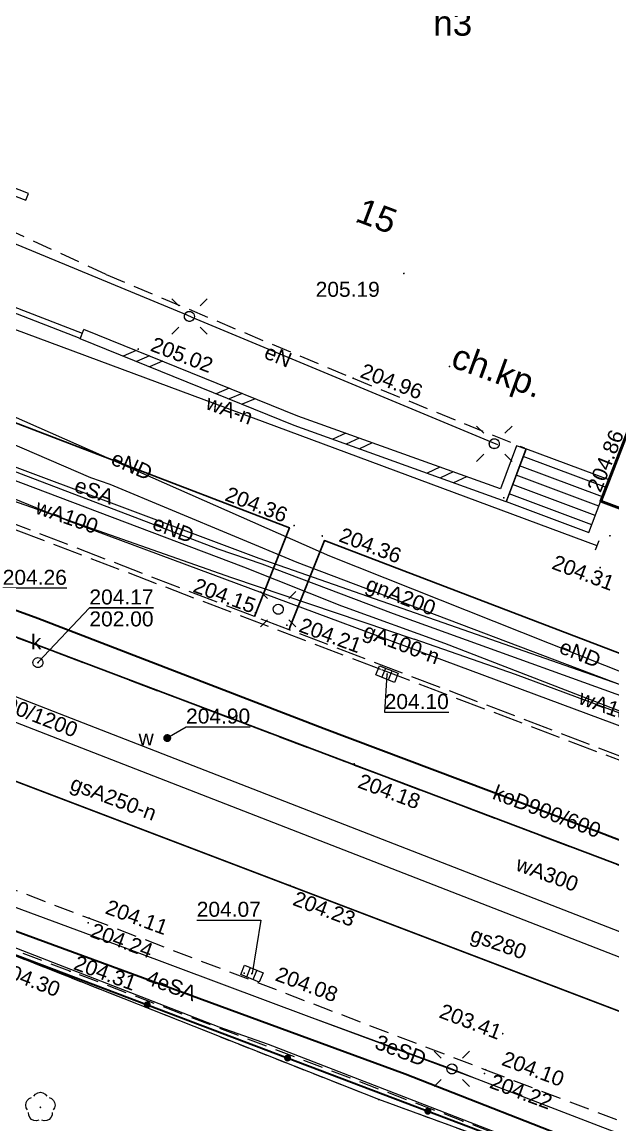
# Model space of a CAD drawing. Extents: x 0 to 7423283, y 0 to 5548300.
# Drawn here: x 7422465.4 to 7422494.9, y 5548194.4 to 5548249.5 of the extents above; entities that cross this region are included whole.
import ezdxf
from ezdxf.enums import TextEntityAlignment as Align

# ---------------------------------------------------------------- set-up
doc = ezdxf.new("R2010")
doc.units = 0
doc.header["$PDSIZE"] = 0.75
for name, pattern in [('PRZER1-1', [2, 1, -1]), ('PRZER2-1', [3, 2, -1]), ('PRZER3-1', [4, 3, -1])]:
    doc.linetypes.add(name, pattern=pattern)
doc.layers.get('0').update_dxf_attribs({"linetype": 'CONTINUOUS', "lineweight": 13})
for name, color, linetype, lineweight in [('BUIB02_02', 7, 'CONTINUOUS', 18), ('GEPADR', 7, 'CONTINUOUS', 18), ('GEPADR_O', 7, 'CONTINUOUS', 18), ('GSLKOC', 7, 'CONTINUOUS', 18), ('GTGETI_O', 7, 'CONTINUOUS', 18), ('KTCR02', 7, 'PRZER2-1', 18), ('KTJZ01', 7, 'PRZER3-1', 18), ('KTKR01', 7, 'CONTINUOUS', 25), ('KTOK05_01', 7, 'CONTINUOUS', 35), ('KTOK06', 7, 'CONTINUOUS', 18), ('RTPW02', 7, 'CONTINUOUS', 13), ('RTPW02_O', 7, 'CONTINUOUS', 13), ('SUSM', 7, 'CONTINUOUS', 18)]:
    doc.layers.add(name, color=color, linetype=linetype, lineweight=lineweight)
for name, color, linetype, lineweight, true_color in [('BUUD02_01', 7, 'CONTINUOUS', 18, 0x0a0909), ('EGBB01', 7, 'CONTINUOUS', 50, 0x0a0909), ('EGBB01_O', 7, 'CONTINUOUS', 50, 0x0a0909), ('EGBD03', 7, 'CONTINUOUS', 18, 0x008000), ('EGBP04', 7, 'CONTINUOUS', 18, 0x008000), ('EGBU01', 7, 'PRZER1-1', 18, 0x008000), ('OBOP02', 7, 'CONTINUOUS', 18, 0x008000), ('SUOP03', 1, 'CONTINUOUS', 35, 0xff0000), ('SUPE03', 1, 'CONTINUOUS', 18, 0xff0000), ('SUPE03_O', 1, 'CONTINUOUS', 18, 0xff0000), ('SUPE04', 1, 'CONTINUOUS', 18, 0xff0000), ('SUPE04_O', 1, 'CONTINUOUS', 18, 0xff0000), ('SUPG03_O', 7, 'CONTINUOUS', 18, 0xbfbf00), ('SUPG04', 7, 'CONTINUOUS', 18, 0xbfbf00), ('SUPG04_O', 7, 'CONTINUOUS', 18, 0xbfbf00), ('SUPG05', 7, 'CONTINUOUS', 18, 0xbfbf00), ('SUPG05_O', 7, 'CONTINUOUS', 18, 0xbfbf00), ('SUPK03', 7, 'CONTINUOUS', 18, 0x803300), ('SUPK03_O', 7, 'CONTINUOUS', 18, 0x803300), ('SUPT01', 7, 'CONTINUOUS', 18, 0xff9100), ('SUPW03', 5, 'CONTINUOUS', 18, 0x0000ff), ('SUPW03_O', 5, 'CONTINUOUS', 18, 0x0000ff), ('SUUS05', 7, 'CONTINUOUS', 18, 0x0a0909), ('SUUS15', 7, 'CONTINUOUS', 18, 0xff9100), ('SUUS15_O', 7, 'CONTINUOUS', 18, 0xff9100), ('SUXX_01', 7, 'CONTINUOUS', 18, 0x0a0909)]:
    doc.layers.add(name, color=color, linetype=linetype, lineweight=lineweight, true_color=true_color)
for name, color, linetype, true_color in [('SUPS01_02', 7, 'CONTINUOUS', 0xd200d2), ('SUPS01_02_O', 7, 'CONTINUOUS', 0xd200d2), ('SUPS01_05', 7, 'CONTINUOUS', 0x803300), ('SUPS01_05_O', 7, 'CONTINUOUS', 0x803300), ('SUPS01_08', 5, 'CONTINUOUS', 0x0000ff), ('SUPS01_08_O', 5, 'CONTINUOUS', 0x0000ff), ('SUUS25', 7, 'CONTINUOUS', 0x0a0909), ('SUUS25_O', 7, 'CONTINUOUS', 0x0a0909)]:
    doc.layers.add(name, color=color, linetype=linetype, true_color=true_color)
doc.styles.add('GEO-INFO', font='Arial')

# ---------------------------------------------------------------- blocks, each defined once
blk = doc.blocks.new('EPPGN')
blk.add_hatch(color=0).paths.add_polyline_path([(-0.09, 0), (-0.085595, -0.027812), (-0.072812, -0.052901), (-0.052901, -0.072812), (-0.027812, -0.085595), (0, -0.09), (0.027812, -0.085595), (0.052901, -0.072812), (0.072812, -0.052901), (0.085595, -0.027812), (0.09, 0), (0.085595, 0.027812), (0.072812, 0.052901), (0.052901, 0.072812), (0.027812, 0.085595), (0, 0.09), (-0.027812, 0.085595), (-0.052901, 0.072812), (-0.072812, 0.052901), (-0.085595, 0.027812)])
blk = doc.blocks.new('SPDLP')
blk.add_hatch(color=0).paths.add_polyline_path([(-0.09, 0), (-0.085595, -0.027812), (-0.072812, -0.052901), (-0.052901, -0.072812), (-0.027812, -0.085595), (0, -0.09), (0.027812, -0.085595), (0.052901, -0.072812), (0.072812, -0.052901), (0.085595, -0.027812), (0.09, 0), (0.085595, 0.027812), (0.072812, 0.052901), (0.052901, 0.072812), (0.027812, 0.085595), (0, 0.09), (-0.027812, 0.085595), (-0.052901, 0.072812), (-0.072812, 0.052901), (-0.085595, 0.027812)])
at = {"color": 0}
for points in [[(-1.292703, 0.137547), (-1.355024, 0.389802), (-1.327532, 0.648184), (-1.213525, 0.881678), (-1.026689, 1.062258), (-0.78945, 1.168249), (-0.530282, 1.186929)], [(-0.268652, 1.271938), (-0.048001, 1.40916), (0.20623, 1.462858), (0.463525, 1.426585), (0.693003, 1.304695), (0.867117, 1.11182), (0.964971, 0.871109)], [(1.126667, 0.648554), (1.325358, 0.481106), (1.454989, 0.255912), (1.5, 0), (1.454989, -0.255912), (1.325358, -0.481106), (1.126667, -0.648554)], [(-0.530282, -1.186929), (-0.78945, -1.168249), (-1.026689, -1.062258), (-1.213525, -0.881678), (-1.327532, -0.648184), (-1.355024, -0.389802), (-1.292703, -0.137547)], [(0.964971, -0.871109), (0.867117, -1.11182), (0.693003, -1.304695), (0.463525, -1.426585), (0.20623, -1.462858), (-0.048001, -1.40916), (-0.268652, -1.271938)]]:
    blk.add_lwpolyline(points, dxfattribs=at)
blk = doc.blocks.new('KOLO')
blk.add_hatch(color=0).paths.add_polyline_path([(0, 0.5), (-0.12941, 0.482963), (-0.25, 0.433013), (-0.353553, 0.353553), (-0.433013, 0.25), (-0.482963, 0.12941), (-0.5, 0), (-0.482963, -0.12941), (-0.433013, -0.25), (-0.353553, -0.353553), (-0.25, -0.433013), (-0.12941, -0.482963), (0, -0.5), (0.12941, -0.482963), (0.25, -0.433013), (0.353553, -0.353553), (0.433013, -0.25), (0.482963, -0.12941), (0.5, 0), (0.482963, 0.12941), (0.433013, 0.25), (0.353553, 0.353553), (0.25, 0.433013), (0.12941, 0.482963)])
blk = doc.blocks.new('SUUS05')
at = {"color": 0}
blk.add_lwpolyline([(0.5, -0.25), (-0.5, -0.25), (-0.5, 0.25), (0.5, 0.25)], close=True, dxfattribs=at)
for points in [[(-0.175, -0.25), (-0.175, 0.25)], [(0.175, -0.25), (0.175, 0.25)]]:
    blk.add_lwpolyline(points, dxfattribs=at)
blk = doc.blocks.new('POINT')
at = {"color": 0}
blk.add_point((0, 0), dxfattribs=at)
blk = doc.blocks.new('OKRAG_PELNY')
at = {"color": 0}
blk.add_lwpolyline([(0.5, 0), (0.482963, -0.12941), (0.433013, -0.25), (0.353553, -0.353553), (0.25, -0.433013), (0.12941, -0.482963), (0, -0.5), (-0.12941, -0.482963), (-0.25, -0.433013), (-0.353553, -0.353553), (-0.433013, -0.25), (-0.482963, -0.12941), (-0.5, 0), (-0.482963, 0.12941), (-0.433013, 0.25), (-0.353553, 0.353553), (-0.25, 0.433013), (-0.12941, 0.482963), (0, 0.5), (0.12941, 0.482963), (0.25, 0.433013), (0.353553, 0.353553), (0.433013, 0.25), (0.482963, 0.12941)], close=True, dxfattribs=at)
blk = doc.blocks.new('SUSM01_01')
at = {"color": 0}
for points in [[(-0.353553, 0.353553), (-0.212132, 0.212132)], [(0.353553, 0.353553), (0.212132, 0.212132)], [(-0.353553, -0.353553), (-0.212132, -0.212132)], [(0.353553, -0.353553), (0.212132, -0.212132)]]:
    blk.add_lwpolyline(points, dxfattribs=at)
blk.add_lwpolyline([(0.1, 0), (0.093969, -0.034202), (0.076604, -0.064279), (0.05, -0.086603), (0.025882, -0.096593), (0, -0.1), (-0.025882, -0.096593), (-0.05, -0.086603), (-0.073305, -0.068017), (-0.090097, -0.043388), (-0.098883, -0.014904), (-0.098883, 0.014904), (-0.090097, 0.043388), (-0.073305, 0.068017), (-0.05, 0.086603), (-0.022252, 0.097493), (0.007473, 0.09972), (0.036534, 0.093087), (0.062349, 0.078183), (0.082624, 0.056332), (0.095557, 0.029476)], close=True, dxfattribs=at)
blk = doc.blocks.new('PION_C')
at = {"color": 0}
blk.add_lwpolyline([(0, 0.5), (0, -0.5)], dxfattribs=at)
blk = doc.blocks.new('BUUD02_01')
at = {"color": 0}
for points in [[(-1.91, -0.5), (-0.91, 0.5)], [(-0.5, -0.5), (0.5, 0.5)], [(0.91, -0.5), (1.91, 0.5)]]:
    blk.add_lwpolyline(points, dxfattribs=at)

msp = doc.modelspace()

# ---------------------------------------------------------------- linework, layer by layer
at = {"layer": 'BUIB02_02', "color": 7, "linetype": 'Continuous', "lineweight": 18, "elevation": 10.18}
for points in [[(7422460.09, 5548242.69), (7422465.55, 5548240.63), (7422465.67, 5548240.97), (7422462.86, 5548242.06), (7422460.2, 5548242.99)], [(7422468.36, 5548233.98), (7422468.26, 5548233.71), (7422459.23, 5548237.21), (7422458.7, 5548239.05), (7422459.54, 5548241.27), (7422459.81, 5548241.16), (7422459.01, 5548239.04), (7422459.47, 5548237.42)]]:
    msp.add_lwpolyline(points, close=True, dxfattribs=at)
at = {"layer": 'BUUD02_01', "color": 18, "linetype": 'Continuous', "lineweight": 18, "true_color": 0x0a0909, "elevation": 10.22}
for points in [[(7422490.076, 5548228.358), (7422489.263, 5548226.199), (7422479.139, 5548229.844), (7422468.444, 5548234.172)], [(7422490.544, 5548228.182), (7422489.557, 5548225.561), (7422478.961, 5548229.376), (7422468.256, 5548233.708)]]:
    msp.add_lwpolyline(points, dxfattribs=at)
at = {"layer": 'EGBB01', "color": 18, "linetype": 'Continuous', "lineweight": 50, "true_color": 0x0a0909, "elevation": 10.26}
msp.add_lwpolyline([(7422497.24, 5548233.2), (7422494.28, 5548225.59), (7422496.33, 5548224.82)], dxfattribs=at)
at = {"layer": 'EGBD03', "color": 96, "linetype": 'Continuous', "lineweight": 18, "true_color": 0x008000, "elevation": 10.3}
msp.add_lwpolyline([(7422625.3, 5547895.12), (7422601.46, 5548151.54), (7422591.42, 5548155.3), (7422589.92, 5548155.86), (7422587.57, 5548156.75), (7422583.47, 5548158.28), (7422573.31, 5548162.23), (7422572.77, 5548162.45), (7422556.89, 5548168.32), (7422545.47, 5548172.54), (7422514.79, 5548184.14), (7422483.18, 5548195.69), (7422455.56, 5548206.6), (7422441.65, 5548211.92), (7422434.9, 5548214.47), (7422406.59, 5548225.32)], dxfattribs=at)
at = {"layer": 'EGBU01', "color": 7, "linetype": 'Continuous', "lineweight": 18, "elevation": 10.17}
msp.add_lwpolyline([(7422625.3, 5547895.12), (7422601.46, 5548151.54), (7422591.42, 5548155.3), (7422589.92, 5548155.86), (7422587.57, 5548156.75), (7422583.47, 5548158.28), (7422573.31, 5548162.23), (7422572.77, 5548162.45), (7422556.89, 5548168.32), (7422545.47, 5548172.54), (7422514.79, 5548184.14), (7422483.18, 5548195.69), (7422455.56, 5548206.6), (7422441.65, 5548211.92), (7422434.9, 5548214.47), (7422406.59, 5548225.32)], dxfattribs=at)
at = {"layer": 'EGBU01', "color": 96, "linetype": 'PRZER1-1', "lineweight": 18, "ltscale": 0.5, "true_color": 0x008000, "elevation": 10.18}
msp.add_lwpolyline([(7422625.3, 5547895.12), (7422601.46, 5548151.54), (7422591.42, 5548155.3), (7422589.92, 5548155.86), (7422587.57, 5548156.75), (7422583.47, 5548158.28), (7422573.31, 5548162.23), (7422572.77, 5548162.45), (7422556.89, 5548168.32), (7422545.47, 5548172.54), (7422514.79, 5548184.14), (7422483.18, 5548195.69), (7422455.56, 5548206.6), (7422441.65, 5548211.92), (7422434.9, 5548214.47), (7422406.59, 5548225.32)], dxfattribs=at)
at = {"layer": 'GSLKOC', "color": 7, "linetype": 'PRZER2-1', "lineweight": 18, "ltscale": 0.5, "elevation": 10.18}
for points in [[(7422469.56, 5548236.92), (7422462.19, 5548240.29)], [(7422469.56, 5548236.92), (7422481.9, 5548231.73), (7422490.46, 5548228.25)]]:
    msp.add_lwpolyline(points, dxfattribs=at)
at = {"layer": 'KTCR02', "color": 7, "linetype": 'PRZER2-1', "lineweight": 18, "ltscale": 0.5, "elevation": 10.18}
for points in [[(7422360.64, 5548242.75), (7422360.73, 5548243), (7422363.11, 5548244.63), (7422363.18, 5548244.79), (7422391.68, 5548234), (7422412.76, 5548225.96), (7422436.61, 5548216.94), (7422447.83, 5548212.7), (7422451.56, 5548211.28), (7422468.71, 5548204.75), (7422488.52, 5548197.18), (7422509.41, 5548189.24), (7422532.98, 5548180.28), (7422560.57, 5548169.81), (7422584.15, 5548160.89), (7422593.58, 5548157.34), (7422597.33, 5548155.95), (7422605, 5548153.2), (7422612.24, 5548150.87), (7422619.7, 5548148.76)], [(7422601.45, 5548151.59), (7422583.54, 5548158.22), (7422583.52, 5548158.47), (7422582.85, 5548158.71), (7422582.455, 5548157.546), (7422582.42, 5548157.56), (7422581.8, 5548157.81), (7422579.71, 5548158.63), (7422578.9, 5548158.92), (7422576.68, 5548159.77), (7422576.04, 5548160.02), (7422573.79, 5548160.81), (7422573.21, 5548161.04), (7422573.123, 5548161.074), (7422573.61, 5548162.23), (7422572.95, 5548162.48), (7422572.88, 5548162.29), (7422559.48, 5548167.33), (7422531.89, 5548177.79), (7422508.44, 5548186.58), (7422487.38, 5548194.61), (7422467.75, 5548202.1), (7422441.55, 5548212.08), (7422441.09, 5548211.61)]]:
    msp.add_lwpolyline(points, dxfattribs=at)
at = {"layer": 'KTJZ01', "color": 7, "linetype": 'PRZER3-1', "lineweight": 18, "ltscale": 0.5, "elevation": 10.18}
msp.add_lwpolyline([(7422569.8, 5548184.56), (7422533.48, 5548198.33), (7422506.8, 5548208.44), (7422478.708, 5548219.157), (7422476.97, 5548219.82), (7422459.4, 5548226.59), (7422451.57, 5548229.56), (7422450.57, 5548230.18), (7422449.36, 5548231.51), (7422448.74, 5548232.78), (7422448.52, 5548234.32), (7422448.9, 5548236.21), (7422448.68, 5548236.23), (7422448.36, 5548234.88), (7422448.45, 5548233.28), (7422448.74, 5548232.2), (7422449.55, 5548230.91), (7422450.17, 5548230.25), (7422451.52, 5548229.34), (7422453.84, 5548228.49), (7422457.58, 5548227.02), (7422483.32, 5548217.17), (7422530.04, 5548199.41), (7422576.28, 5548181.84)], dxfattribs=at)
msp.add_lwpolyline([(7422453.41, 5548216.01), (7422449.66, 5548217.42), (7422448.15, 5548218.01), (7422447.03, 5548218.99), (7422446.48, 5548220.48), (7422446.68, 5548221.99), (7422447.41, 5548223.17), (7422449.1, 5548224.06), (7422450.59, 5548224.24), (7422452.04, 5548223.71), (7422455.76, 5548222.3), (7422526.51, 5548195.57), (7422573.72, 5548177.66), (7422574.46, 5548177.27), (7422574.76, 5548177.04), (7422575.38, 5548176.26), (7422575.7, 5548175.48), (7422575.93, 5548174.64), (7422575.82, 5548172.87), (7422574.87, 5548171.61), (7422573.39, 5548171.13), (7422571.54, 5548171.21), (7422525.16, 5548188.7)], close=True, dxfattribs=at)
at = {"layer": 'KTKR01', "color": 7, "linetype": 'Continuous', "lineweight": 25, "elevation": 10.18}
for points in [[(7422476.97, 5548219.82), (7422478.72, 5548224.26), (7422461.14, 5548230.98), (7422459.4, 5548226.59)], [(7422478.708, 5548219.157), (7422478.76, 5548219.32), (7422480.47, 5548223.62), (7422505.88, 5548213.92), (7422506.78, 5548208.65), (7422506.8, 5548208.44)]]:
    msp.add_lwpolyline(points, dxfattribs=at)
msp.add_lwpolyline([(7422453.41, 5548216.01), (7422449.66, 5548217.42), (7422448.15, 5548218.01), (7422447.03, 5548218.99), (7422446.48, 5548220.48), (7422446.68, 5548221.99), (7422447.41, 5548223.17), (7422449.1, 5548224.06), (7422450.59, 5548224.24), (7422452.04, 5548223.71), (7422455.76, 5548222.3), (7422526.51, 5548195.57), (7422573.72, 5548177.66), (7422574.46, 5548177.27), (7422574.76, 5548177.04), (7422575.38, 5548176.26), (7422575.7, 5548175.48), (7422575.93, 5548174.64), (7422575.82, 5548172.87), (7422574.87, 5548171.61), (7422573.39, 5548171.13), (7422571.54, 5548171.21), (7422525.16, 5548188.7)], close=True, dxfattribs=at)
at = {"layer": 'KTOK05_01', "color": 7, "linetype": 'Continuous', "lineweight": 35, "elevation": 10.18}
msp.add_lwpolyline([(7422444.87, 5548210.55), (7422568.49, 5548163.72)], dxfattribs=at)
at = {"layer": 'KTOK06', "color": 7, "linetype": 'Continuous', "lineweight": 18, "elevation": 10.18}
msp.add_lwpolyline([(7422489.56, 5548225.57), (7422493.69, 5548224.03), (7422494.28, 5548225.6), (7422494.693, 5548226.653), (7422490.54, 5548228.2)], close=True, dxfattribs=at)
at = {"layer": 'KTOK06', "color": 7, "linetype": 'Continuous', "lineweight": 18, "elevation": 10.18, "flags": 128}
for points in [[(7422494.546, 5548226.277), (7422490.399, 5548227.822)], [(7422494.363, 5548225.811), (7422490.225, 5548227.354)], [(7422494.184, 5548225.345), (7422490.05, 5548226.885)], [(7422493.832, 5548224.408), (7422489.701, 5548225.948)], [(7422494.008, 5548224.877), (7422489.875, 5548226.416)]]:
    msp.add_lwpolyline(points, dxfattribs=at)
at = {"layer": 'SUOP03', "color": 36, "linetype": 'Continuous', "lineweight": 35, "true_color": 0x803300, "elevation": 10.18}
msp.add_lwpolyline([(7422607.54, 5548162.455), (7422573.85, 5548176.58), (7422534.15, 5548193.56), (7422527.1, 5548196.32), (7422494.22, 5548209.03), (7422480.46, 5548214.21), (7422466.14, 5548219.73), (7422454.4, 5548224.01), (7422446.85, 5548226.98)], dxfattribs=at)
at = {"layer": 'SUOP03', "color": 1, "linetype": 'Continuous', "lineweight": 35, "true_color": 0xff0000, "elevation": 10.18}
msp.add_lwpolyline([(7422576.98, 5548161.28), (7422575.4, 5548162.13), (7422550.05, 5548171.82), (7422544.45, 5548173.83), (7422528.37, 5548180.02), (7422513.34, 5548185.67), (7422484.5, 5548196.96), (7422456.224, 5548207.31)], dxfattribs=at)
at = {"layer": 'SUPE03', "color": 1, "linetype": 'Continuous', "lineweight": 18, "true_color": 0xff0000, "elevation": 10.18}
for points in [[(7422435.81, 5548246.41), (7422425.48, 5548220.09), (7422425.49, 5548219.8), (7422433.25, 5548217.07), (7422435.57, 5548216.39), (7422448.5, 5548211.52), (7422460.7, 5548206.83), (7422462.11, 5548206.37), (7422470.83, 5548203.15), (7422479.69, 5548199.83), (7422488.08, 5548196.72), (7422494.36, 5548194.3), (7422507.21, 5548189.44), (7422514.55, 5548186.51), (7422522.05, 5548183.7), (7422528.26, 5548181.29), (7422532.97, 5548179.49), (7422543.86, 5548175.5), (7422547.99, 5548174.02)], [(7422624.46, 5548169.25), (7422624, 5548169.58), (7422616.56, 5548171.61), (7422606.77, 5548174.71), (7422585.18, 5548183.16), (7422557.07, 5548193), (7422532.65, 5548202.39), (7422523.19, 5548205.79), (7422504.75, 5548213.09), (7422477.2, 5548222.73), (7422450.74, 5548232.63), (7422448.04, 5548233.82), (7422444.71, 5548235.15), (7422439.34, 5548237.09), (7422438.77, 5548237.36)], [(7422429.96, 5548216.63), (7422458.55, 5548205.79), (7422475.19, 5548199.32), (7422477.65, 5548198.46), (7422493.77, 5548192.23), (7422494.02, 5548192.2), (7422560.14, 5548166.9), (7422575.2, 5548161.21)]]:
    msp.add_lwpolyline(points, dxfattribs=at)
at = {"layer": 'SUPE04', "color": 1, "linetype": 'Continuous', "lineweight": 18, "true_color": 0xff0000, "elevation": 10.18}
for points in [[(7422489.13, 5548228.4), (7422488.85, 5548228.52), (7422473.86, 5548234.76), (7422473.6, 5548234.88), (7422460.6, 5548240.27), (7422460.31, 5548240.34), (7422459.35, 5548241.06), (7422460.51, 5548245)], [(7422451.56, 5548232.16), (7422452.47, 5548232.29), (7422454.05, 5548232.98), (7422454.78, 5548234.3), (7422480.72, 5548222.85), (7422504.06, 5548213.58), (7422506.02, 5548212.64), (7422506.51, 5548212.26), (7422508.08, 5548209.61), (7422537.62, 5548198.24), (7422566.22, 5548186.88)], [(7422451.56, 5548232.16), (7422453.84, 5548231.32), (7422475.14, 5548223.2), (7422477.34, 5548222.45), (7422483.9, 5548219.98), (7422498.69, 5548214.65), (7422512.44, 5548209.54), (7422513.82, 5548208.96)], [(7422424.52, 5548220.64), (7422435.57, 5548216.39), (7422448.5, 5548211.52), (7422456.63, 5548208.39), (7422456.81, 5548208.21), (7422457.66, 5548208), (7422462.11, 5548206.37), (7422470.83, 5548203.15), (7422479.69, 5548199.83), (7422486.84, 5548197.22), (7422488.08, 5548196.72), (7422494.36, 5548194.3), (7422507.21, 5548189.44), (7422514.55, 5548186.51), (7422516.69, 5548185.74), (7422516.98, 5548185.72), (7422517.45, 5548185.43), (7422522.05, 5548183.7), (7422528.26, 5548181.29), (7422532.97, 5548179.49), (7422543.86, 5548175.5), (7422545.1, 5548175.11)]]:
    msp.add_lwpolyline(points, dxfattribs=at)
at = {"layer": 'SUPG04', "color": 52, "linetype": 'Continuous', "lineweight": 18, "true_color": 0xbfbf00, "elevation": 10.18}
msp.add_lwpolyline([(7422423.81, 5548249.74), (7422430.88, 5548247.15), (7422434.4, 5548245.84), (7422437.11, 5548240.99), (7422437.39, 5548240.69), (7422438.62, 5548238.25), (7422455.64, 5548232.44), (7422468.78, 5548226.77), (7422469.75, 5548226.44), (7422479.09, 5548222.54), (7422498.36, 5548215.24), (7422501.61, 5548214.07), (7422502.51, 5548213.18), (7422513.7, 5548208.74), (7422523.67, 5548205.22), (7422532.1, 5548201.54), (7422536.83, 5548199.57), (7422562.12, 5548189.9), (7422564.31, 5548189.28), (7422572.13, 5548186.71), (7422586.57, 5548181.53), (7422597.63, 5548177.35), (7422602.18, 5548175.64)], dxfattribs=at)
at = {"layer": 'SUPG05', "color": 52, "linetype": 'Continuous', "lineweight": 18, "true_color": 0xbfbf00, "elevation": 10.18}
msp.add_lwpolyline([(7422441.74, 5548234.81), (7422442.81, 5548234.52), (7422460.84, 5548227.39), (7422467.68, 5548224.6), (7422495.55, 5548214.25), (7422503, 5548211.56), (7422530.92, 5548200.85), (7422536.09, 5548198.89), (7422537.19, 5548198.39), (7422547.15, 5548194.51), (7422564.55, 5548188.18), (7422583.52, 5548181.44), (7422586.07, 5548180.39), (7422588.23, 5548179.56), (7422597.27, 5548176.49)], dxfattribs=at)
at = {"layer": 'SUPK03', "color": 36, "linetype": 'Continuous', "lineweight": 18, "true_color": 0x803300, "elevation": 10.18}
for points in [[(7422445.537, 5548223.399), (7422512.24, 5548197.468), (7422516.193, 5548195.887), (7422518.122, 5548195.117), (7422588.834, 5548166.891), (7422595.186, 5548164.572), (7422602.138, 5548082.491), (7422604.108, 5548059.731), (7422607.728, 5548017.19), (7422608.898, 5548002.751), (7422612.848, 5547959.181), (7422616.528, 5547912.716), (7422619.298, 5547876.146), (7422620.078, 5547866.362), (7422621.476, 5547851.269), (7422625.495, 5547821.997), (7422634.838, 5547745.483), (7422638.578, 5547679.164), (7422639.807, 5547669.243), (7422640.508, 5547661.182)], [(7422445.103, 5548222.281), (7422511.8, 5548196.352), (7422515.747, 5548194.773), (7422517.678, 5548194.003), (7422588.406, 5548165.769), (7422594.054, 5548163.708), (7422600.942, 5548082.389), (7422602.912, 5548059.629), (7422606.532, 5548017.09), (7422607.702, 5548002.649), (7422611.652, 5547959.079), (7422615.332, 5547912.624), (7422618.102, 5547876.054), (7422618.882, 5547866.258), (7422620.284, 5547851.131), (7422624.305, 5547821.843), (7422633.642, 5547745.377), (7422637.382, 5547679.056), (7422638.613, 5547669.117), (7422639.312, 5547661.078)]]:
    msp.add_lwpolyline(points, dxfattribs=at)
at = {"layer": 'SUPS01_05_O', "color": 36, "linetype": 'Continuous', "lineweight": 9, "true_color": 0x803300, "elevation": 10.8, "flags": 128}
for points in [[(7422471.926, 5548220.253), (7422468.722, 5548220.253), (7422466.15, 5548217.52)], [(7422468.722, 5548220.253), (7422471.926, 5548220.253)], [(7422486.683, 5548215.03), (7422483.48, 5548215.03), (7422483.597, 5548216.932)], [(7422474.086, 5548204.647), (7422477.29, 5548204.647), (7422476.853, 5548201.983)]]:
    msp.add_lwpolyline(points, dxfattribs=at)
at = {"layer": 'SUPS01_08_O', "color": 5, "linetype": 'Continuous', "lineweight": 9, "true_color": 0x0000ff, "elevation": 10.8, "flags": 128}
for points in [[(7422467.593, 5548221.236), (7422464.389, 5548221.236), (7422464.07, 5548218.24)], [(7422476.756, 5548214.303), (7422473.553, 5548214.303), (7422472.61, 5548213.75)]]:
    msp.add_lwpolyline(points, dxfattribs=at)
at = {"layer": 'SUPT01', "color": 30, "linetype": 'Continuous', "lineweight": 18, "true_color": 0xff9100, "elevation": 10.18}
msp.add_lwpolyline([(7422450.29, 5548232.29), (7422452.9, 5548231.43), (7422461.83, 5548227.91), (7422463.27, 5548227.27), (7422476.43, 5548222.31), (7422481.32, 5548220.36), (7422486.47, 5548218.49), (7422511.85, 5548208.68), (7422512.46, 5548208.31)], dxfattribs=at)
at = {"layer": 'SUPW03', "color": 5, "linetype": 'Continuous', "lineweight": 18, "true_color": 0x0000ff, "elevation": 10.18}
for points in [[(7422460.33, 5548250.64), (7422459.94, 5548250.43), (7422459.53, 5548249.39), (7422459.53, 5548248.66), (7422459.11, 5548247.22), (7422458.78, 5548246.55), (7422455.98, 5548238.92), (7422456.1, 5548238.68), (7422458.91, 5548236.44), (7422459.81, 5548236.17), (7422464.98, 5548234.18), (7422494.09, 5548223.38)], [(7422408.61, 5548246.77), (7422409.07, 5548247.02), (7422416.47, 5548244.17), (7422418.01, 5548243.5), (7422423.04, 5548241.64), (7422437.08, 5548236.04), (7422441.68, 5548234.33), (7422452.73, 5548229.88), (7422475.82, 5548221.78), (7422484.96, 5548218.69)], [(7422576.97, 5548180.59), (7422575.48, 5548181.19), (7422575.11, 5548181.25), (7422573.54, 5548181.93), (7422573.27, 5548182.38), (7422571.38, 5548184.63), (7422569.31, 5548186.84), (7422563.13, 5548189.22), (7422558.11, 5548191.05), (7422541.35, 5548197.48), (7422536.36, 5548199.56), (7422531.36, 5548201.53), (7422511.62, 5548209.28), (7422508.66, 5548210.14), (7422504.67, 5548211.49), (7422490.02, 5548216.92), (7422484.96, 5548218.69)]]:
    msp.add_lwpolyline(points, dxfattribs=at)

# ---------------------------------------------------------------- block references
at = {"layer": 'BUUD02_01', "color": 18, "lineweight": 18, "true_color": 0x0a0909, "xscale": 0.5, "yscale": 0.5}
for name, p, rotation in [('PION_C', (7422468.35, 5548233.94, 10.22), 157.9681550624514), ('BUUD02_01', (7422471.394, 5548232.708, 10.22), 157.9681550624514), ('BUUD02_01', (7422476.029, 5548230.833, 10.22), 157.9681550624514), ('BUUD02_01', (7422481.878, 5548228.592, 10.22), 160.1991652824771), ('PION_C', (7422490.31, 5548228.27, 10.22), 249.3651797068983), ('BUUD02_01', (7422486.582, 5548226.898, 10.22), 160.1991652824771)]:
    msp.add_blockref(name, p, dxfattribs=dict(at, rotation=rotation))
at = {"layer": 'EGBP04', "color": 96, "lineweight": 18, "true_color": 0x008000, "xscale": 0.5, "yscale": 0.5, "rotation": 90}
for p in [(7422489.43, 5548225.76, 10.32), (7422494.74, 5548223.86, 10.32), (7422494.25, 5548222.27, 10.32), (7422483.18, 5548195.69, 10.32)]:
    msp.add_blockref('EPPGN', p, dxfattribs=at)
at = {"layer": 'GEPADR', "color": 7, "lineweight": 18, "rotation": 90}
msp.add_blockref('POINT', (7422482.106, 5548239.55, 10.28), dxfattribs=at)
at = {"layer": 'GSLKOC', "color": 7, "lineweight": 18, "xscale": 0.5, "yscale": 0.5, "rotation": 90}
msp.add_blockref('POINT', (7422486.72, 5548232.32, 10.18), dxfattribs=at)
at = {"layer": 'KTOK05_01', "color": 7, "lineweight": 35, "xscale": 0.35, "yscale": 0.35, "rotation": 90}
for p in [(7422471.612, 5548200.42, 10.18), (7422478.626, 5548197.763, 10.18), (7422485.639, 5548195.106, 10.18)]:
    msp.add_blockref('KOLO', p, dxfattribs=at)
at = {"layer": 'OBOP02', "color": 96, "lineweight": 18, "true_color": 0x008000, "xscale": 0.5, "yscale": 0.5, "rotation": 90}
msp.add_blockref('SPDLP', (7422466.27, 5548195.3, 10.12), dxfattribs=at)
at = {"layer": 'RTPW02', "color": 7, "lineweight": 13, "xscale": 0.09, "yscale": 0.09, "rotation": 90}
for p in [(7422484.44, 5548236.97, 10.2), (7422471.16, 5548233.19, 10.2), (7422481.9, 5548231.73, 10.2), (7422494.28, 5548225.6, 10.2), (7422478.95, 5548224.37, 10.2), (7422480.36, 5548223.85, 10.2), (7422477.02, 5548220.01, 10.2), (7422478.59, 5548219.39, 10.2), (7422481.95, 5548212.46, 10.2), (7422478.76, 5548206.38, 10.2), (7422468.66, 5548204.52, 10.2), (7422468.71, 5548204.75, 10.2), (7422467.75, 5548202.1, 10.2), (7422476.46, 5548202, 10.2), (7422488.47, 5548196.99, 10.2), (7422488.52, 5548197.18, 10.2), (7422487.38, 5548194.61, 10.2)]:
    msp.add_blockref('KOLO', p, dxfattribs=at)
at = {"layer": 'SUPS01_02', "color": 212, "lineweight": 5, "true_color": 0xd200d2, "xscale": 0.09, "yscale": 0.09, "rotation": 90}
msp.add_blockref('KOLO', (7422489.38, 5548198.98, 10.24), dxfattribs=at)
at = {"layer": 'SUPS01_05', "color": 36, "lineweight": 5, "true_color": 0x803300, "xscale": 0.09, "yscale": 0.09, "rotation": 90}
for p in [(7422466.15, 5548217.52, 10.24), (7422483.6, 5548216.95, 10.24), (7422476.84, 5548201.98, 10.24)]:
    msp.add_blockref('KOLO', p, dxfattribs=at)
at = {"layer": 'SUPS01_08', "color": 5, "lineweight": 5, "true_color": 0x0000ff, "xscale": 0.09, "yscale": 0.09, "rotation": 90}
msp.add_blockref('KOLO', (7422472.61, 5548213.75, 10.24), dxfattribs=at)
at = {"layer": 'SUSM', "color": 7, "lineweight": 18, "rotation": 90}
for name, p, xscale, yscale in [('SUSM01_01', (7422473.72, 5548234.82, 10.24), 2.5, 2.5), ('OKRAG_PELNY', (7422473.72, 5548234.82, 10.24), 0.5, 0.5), ('SUSM01_01', (7422488.96, 5548228.46, 10.24), 2.5, 2.5), ('OKRAG_PELNY', (7422488.96, 5548228.46, 10.24), 0.5, 0.5), ('SUSM01_01', (7422478.16, 5548220.19, 10.24), 2.5, 2.5), ('OKRAG_PELNY', (7422478.16, 5548220.19, 10.24), 0.5, 0.5), ('SUSM01_01', (7422486.84, 5548197.22, 10.24), 2.5, 2.5), ('OKRAG_PELNY', (7422486.84, 5548197.22, 10.24), 0.5, 0.5)]:
    msp.add_blockref(name, p, dxfattribs=dict(at, xscale=xscale, yscale=yscale))
at = {"layer": 'SUUS05', "color": 18, "lineweight": 18, "true_color": 0x0a0909}
for p, rotation in [((7422483.6, 5548216.95, 10.24), 338.3046697658868), ((7422476.84, 5548201.98, 10.24), 337.5570372593373)]:
    msp.add_blockref('SUUS05', p, dxfattribs=dict(at, rotation=rotation))
at = {"layer": 'SUUS15', "color": 36, "lineweight": 18, "true_color": 0x803300, "xscale": 0.5, "yscale": 0.5, "rotation": 90}
msp.add_blockref('OKRAG_PELNY', (7422466.15, 5548217.52, 10.24), dxfattribs=at)
at = {"layer": 'SUUS25', "color": 18, "lineweight": 5, "true_color": 0x0a0909, "xscale": 0.4, "yscale": 0.4, "rotation": 337.5570372593373}
msp.add_blockref('KOLO', (7422472.61, 5548213.75, 10.24), dxfattribs=at)
at = {"layer": 'SUXX_01', "color": 18, "lineweight": 18, "true_color": 0x0a0909, "xscale": 0.5, "yscale": 0.5, "rotation": 339.5774618573404}
msp.add_blockref('PION_C', (7422494.09, 5548223.38, 10.24), dxfattribs=at)

# ---------------------------------------------------------------- texts
at = {"layer": 'EGBB01_O', "color": 18, "linetype": 'Continuous', "lineweight": 0, "true_color": 0x0a0909, "style": 'GEO-INFO'}
msp.add_text('h3', height=1.25, dxfattribs=at).set_placement((7422485.91, 5548250.1, 10.8), align=Align.TOP_LEFT)
at = {"layer": 'GEPADR_O', "color": 7, "linetype": 'Continuous', "lineweight": 0, "style": 'GEO-INFO'}
msp.add_text('15', height=1.25, rotation=339.2388, dxfattribs=at).set_placement((7422482.87, 5548239.26, 10.8), align=Align.CENTER)
at = {"layer": 'GTGETI_O', "color": 7, "linetype": 'Continuous', "lineweight": 0, "style": 'GEO-INFO'}
msp.add_text('ch.kp.', height=1.25, rotation=339.941, dxfattribs=at).set_placement((7422486.72, 5548232.32, 10.8))
at = {"layer": 'RTPW02_O', "color": 7, "linetype": 'Continuous', "lineweight": 0, "style": 'GEO-INFO'}
for s, rotation, p in [('205.19', 359.9998, (7422480.03, 5548235.8, 10.8)), ('205.02', 339.1581, (7422471.72, 5548233.12, 10.8)), ('204.96', 339.083, (7422482.2, 5548231.8, 10.8)), ('204.86', 68.3475, (7422494.27, 5548225.98, 10.8)), ('204.36', 339.2432, (7422475.443, 5548225.642, 10.8)), ('204.36', 339.2432, (7422481.137, 5548223.598, 10.8)), ('204.31', 339.2281, (7422491.779, 5548222.231, 10.8)), ('204.15', 339.8174, (7422473.848, 5548221.074, 10.8)), ('204.21', 339.8174, (7422479.14, 5548219.086, 10.8)), ('204.18', 339.6044, (7422482.078, 5548211.297, 10.8)), ('204.23', 339.6044, (7422478.83, 5548205.426, 10.8)), ('204.11', 339.82, (7422469.46, 5548205, 10.8)), ('204.24', 339.82, (7422468.711, 5548203.836, 10.8)), ('204.31', 339.82, (7422467.878, 5548202.215, 10.8)), ('204.30', 339.0948, (7422464.08, 5548201.94, 10.8)), ('204.08', 339.6044, (7422477.955, 5548201.653, 10.8)), ('204.10', 339.5868, (7422489.27, 5548197.43, 10.8)), ('204.22', 339.5868, (7422488.671, 5548196.29, 10.8))]:
    msp.add_text(s, height=0.75, rotation=rotation, dxfattribs=at).set_placement(p)
at = {"layer": 'SUPE03_O', "color": 1, "linetype": 'Continuous', "lineweight": 0, "true_color": 0xff0000, "style": 'GEO-INFO'}
for s, rotation, p in [('eSA', 339.8739, (7422467.906, 5548226.085, 10.8)), ('4eSA', 339.9327, (7422471.487, 5548201.475, 10.8)), ('3eSD', 339.3622, (7422482.927, 5548198.256, 10.8))]:
    msp.add_text(s, height=0.75, rotation=rotation, dxfattribs=at).set_placement(p)
at = {"layer": 'SUPE04_O', "color": 1, "linetype": 'Continuous', "lineweight": 0, "true_color": 0xff0000, "style": 'GEO-INFO'}
for s, rotation, p in [('eN', 337.3989, (7422477.393, 5548232.76, 10.8)), ('eND', 336.1679, (7422469.737, 5548227.456, 10.8)), ('eND', 339.632, (7422471.807, 5548224.208, 10.8)), ('eND', 338.1984, (7422492.144, 5548218.024, 10.8))]:
    msp.add_text(s, height=0.75, rotation=rotation, dxfattribs=at).set_placement(p)
at = {"layer": 'SUPG03_O', "color": 18, "linetype": 'Continuous', "lineweight": 0, "true_color": 0x0a0909, "style": 'GEO-INFO'}
for s, rotation, p in [('gsA250-n', 339.2582, (7422467.701, 5548211.193, 10.8)), ('gs280', 340.4815, (7422487.703, 5548203.629, 10.8))]:
    msp.add_text(s, height=0.75, rotation=rotation, dxfattribs=at).set_placement(p)
at = {"layer": 'SUPG04_O', "color": 18, "linetype": 'Continuous', "lineweight": 0, "true_color": 0x0a0909, "style": 'GEO-INFO'}
msp.add_text('gnA200', height=0.75, rotation=338.8481, dxfattribs=at).set_placement((7422482.472, 5548221.153, 10.8))
at = {"layer": 'SUPG05_O', "color": 18, "linetype": 'Continuous', "lineweight": 0, "true_color": 0x0a0909, "style": 'GEO-INFO'}
msp.add_text('gA100-n', height=0.75, rotation=339.3001, dxfattribs=at).set_placement((7422482.343, 5548218.818, 10.8))
at = {"layer": 'SUPK03_O', "color": 36, "linetype": 'Continuous', "lineweight": 0, "true_color": 0x803300, "style": 'GEO-INFO'}
for s, rotation, p in [('koA1800/1200', 338.6044, (7422461.656, 5548216.23, 10.8)), ('koD900/600', 339.361, (7422488.816, 5548210.732, 10.8))]:
    msp.add_text(s, height=0.75, rotation=rotation, dxfattribs=at).set_placement(p)
at = {"layer": 'SUPS01_02_O', "color": 212, "linetype": 'Continuous', "lineweight": 0, "true_color": 0xd200d2, "style": 'GEO-INFO'}
msp.add_text('203.41', height=0.75, rotation=339.109, dxfattribs=at).set_placement((7422486.147, 5548199.806, 10.8))
at = {"layer": 'SUPS01_05_O', "color": 36, "linetype": 'Continuous', "lineweight": 0, "true_color": 0x803300, "style": 'GEO-INFO'}
for s, p in [('204.17', (7422468.722, 5548220.426)), ('202.00', (7422468.722, 5548219.331)), ('204.10', (7422483.48, 5548215.202)), ('204.07', (7422474.086, 5548204.82))]:
    msp.add_text(s, height=0.75, rotation=359.9998, dxfattribs=at).set_placement(p)
at = {"layer": 'SUPS01_08_O', "color": 5, "linetype": 'Continuous', "lineweight": 0, "true_color": 0x0000ff, "style": 'GEO-INFO'}
for s, p in [('204.26', (7422464.389, 5548221.409)), ('204.90', (7422473.553, 5548214.475))]:
    msp.add_text(s, height=0.75, rotation=359.9998, dxfattribs=at).set_placement(p)
at = {"layer": 'SUPW03_O', "color": 5, "linetype": 'Continuous', "lineweight": 0, "true_color": 0x0000ff, "style": 'GEO-INFO'}
for s, rotation, p in [('wA-n', 339.8635, (7422474.475, 5548230.216, 10.8)), ('wA100', 340.7733, (7422465.965, 5548224.995, 10.8)), ('wA100-n', 339.9838, (7422493.116, 5548215.481, 10.8)), ('wA300', 339.8801, (7422489.974, 5548207.159, 10.8))]:
    msp.add_text(s, height=0.75, rotation=rotation, dxfattribs=at).set_placement(p)
at = {"layer": 'SUUS15_O', "color": 36, "linetype": 'Continuous', "lineweight": 0, "true_color": 0x803300, "style": 'GEO-INFO'}
msp.add_text('k', height=0.75, rotation=359.9998, dxfattribs=at).set_placement((7422465.8, 5548218.18, 10.8))
at = {"layer": 'SUUS25_O', "color": 18, "linetype": 'Continuous', "lineweight": 0, "true_color": 0x0a0909, "style": 'GEO-INFO'}
msp.add_text('w', height=0.75, rotation=359.9998, dxfattribs=at).set_placement((7422471.18, 5548213.39, 10.8))

doc.saveas('drawing.dxf')
